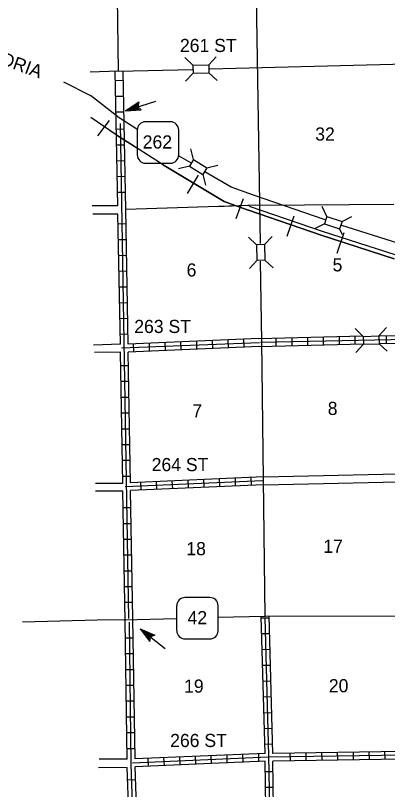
# Model space of a CAD drawing. Extents: x 1881594 to 2243936, y 15775045 to 16151935.
# Drawn here: x 2005371 to 2019513, y 15814041 to 15843475 of the extents above; entities that cross this region are included whole.
import ezdxf

# ---------------------------------------------------------------- set-up
doc = ezdxf.new("R2010")
doc.units = 0
for name, color, linetype in [('L10', 7, 'Continuous'), ('L13', 7, 'Continuous'), ('L14', 7, 'Continuous'), ('L15', 7, 'Continuous'), ('L18', 7, 'Continuous'), ('L2', 7, 'Continuous'), ('L28', 7, 'Continuous'), ('L3', 7, 'Continuous'), ('L30', 7, 'Continuous'), ('L4', 7, 'Continuous'), ('L53', 7, 'Continuous'), ('L8', 7, 'Continuous')]:
    doc.layers.add(name, color=color, linetype=linetype)

msp = doc.modelspace()

# ---------------------------------------------------------------- linework, layer by layer
at = {"layer": 'L10'}
for points in [[(2014797, 15825925), (2019922, 15826050)], [(2014800, 15825624), (2019922, 15825739)]]:
    msp.add_lwpolyline(points, dxfattribs=at)
at = {"layer": 'L13'}
for q in [(2019748, 15836299), (2009567, 15836101)]:
    msp.add_line((2014657, 15836267), q, dxfattribs=at)
at = {"layer": 'L15'}
for p, q in [((2011907, 15836705), (2012329, 15837408)), ((2013765, 15835750), (2014040, 15836515)), ((2015698, 15835084), (2015962, 15835855)), ((2017604, 15834440), (2017863, 15835216))]:
    msp.add_line(p, q, dxfattribs=at)
for points in [[(2014214, 15836072), (2013306, 15836399), (2011025, 15837772), (2008987, 15839076)], [(2009198, 15838939), (2009980, 15838443)], [(2010925, 15837841), (2011025, 15837772), (2013306, 15836399), (2014214, 15836072)], [(2019763, 15834224), (2016991, 15835127), (2014225, 15836072)], [(2014225, 15836072), (2016991, 15835127), (2019763, 15834224)], [(2019806, 15834377), (2017039, 15835264), (2014262, 15836214)]]:
    msp.add_lwpolyline(points, dxfattribs=at)
at = {"layer": 'L18'}
for p, q in [((2012113, 15841584), (2011807, 15841875)), ((2012715, 15841600), (2013005, 15841901)), ((2012113, 15841584), (2012715, 15841600)), ((2012113, 15841584), (2012123, 15841283)), ((2012715, 15841600), (2012720, 15841299)), ((2012123, 15841283), (2011833, 15840977)), ((2012123, 15841283), (2012720, 15841299)), ((2012720, 15841299), (2013032, 15840998)), ((2012139, 15837999), (2012039, 15838406)), ((2012139, 15837999), (2011981, 15837740)), ((2012139, 15837999), (2012646, 15837682)), ((2012646, 15837682), (2013063, 15837783)), ((2011981, 15837740), (2011564, 15837640)), ((2011981, 15837740), (2012488, 15837424)), ((2012646, 15837682), (2012488, 15837424)), ((2012488, 15837424), (2012588, 15837017)), ((2017208, 15835834), (2017023, 15836214)), ((2017208, 15835834), (2017113, 15835549)), ((2017208, 15835834), (2017783, 15835639)), ((2017783, 15835639), (2018158, 15835834)), ((2017113, 15835549), (2016733, 15835359)), ((2017113, 15835549), (2017683, 15835359)), ((2017783, 15835639), (2017683, 15835359)), ((2017683, 15835359), (2017789, 15835143)), ((2014531, 15834757), (2014225, 15835047)), ((2014832, 15834768), (2015122, 15835074)), ((2014832, 15834768), (2014531, 15834757)), ((2014531, 15834757), (2014547, 15834155)), ((2014832, 15834768), (2014848, 15834166)), ((2014547, 15834155), (2014262, 15833849)), ((2014848, 15834166), (2014547, 15834155)), ((2014848, 15834166), (2015165, 15833875)), ((2018591, 15831272), (2018280, 15831568)), ((2019188, 15831293), (2019473, 15831610)), ((2018591, 15831272), (2019188, 15831293)), ((2018591, 15831272), (2018597, 15830977)), ((2019188, 15831293), (2019198, 15830992)), ((2018597, 15830977), (2018306, 15830665)), ((2018597, 15830977), (2019198, 15830992)), ((2019198, 15830992), (2019505, 15830707))]:
    msp.add_line(p, q, dxfattribs=at)
at = {"layer": 'L2'}
msp.add_line((2009289, 15841351), (2009214, 15846547), dxfattribs=at)
at = {"layer": 'L28'}
for p, q in [((2009547, 15839847), (2010708, 15840222)), ((2009547, 15839847), (2010064, 15840185)), ((2009631, 15839889), (2010038, 15840148)), ((2009689, 15839900), (2010038, 15840127)), ((2010064, 15840185), (2010017, 15840000)), ((2009547, 15839847), (2010154, 15839889)), ((2009616, 15839858), (2010107, 15839900)), ((2009679, 15839884), (2010096, 15839905)), ((2009748, 15839905), (2010064, 15839926)), ((2009758, 15839932), (2010033, 15840090)), ((2009800, 15839932), (2009959, 15839984)), ((2009816, 15839942), (2010022, 15840064)), ((2009821, 15839916), (2010038, 15839958)), ((2009848, 15839947), (2009959, 15839984)), ((2009906, 15839958), (2010017, 15839974)), ((2009916, 15839984), (2010022, 15840042)), ((2009948, 15839990), (2010006, 15840016)), ((2009980, 15839984), (2010017, 15839984)), ((2010154, 15839889), (2010017, 15840000)), ((2010107, 15820147), (2010672, 15819915)), ((2010107, 15820147), (2010481, 15819667)), ((2010107, 15820147), (2011062, 15819408)), ((2010154, 15820100), (2010466, 15819714)), ((2010191, 15820105), (2010629, 15819915)), ((2010207, 15820057), (2010466, 15819730)), ((2010233, 15820068), (2010613, 15819910)), ((2010265, 15820015), (2010466, 15819767)), ((2010297, 15820026), (2010582, 15819888)), ((2010312, 15819983), (2010439, 15819888)), ((2010323, 15819968), (2010471, 15819799)), ((2010334, 15819983), (2010550, 15819883)), ((2010355, 15819957), (2010439, 15819888)), ((2010397, 15819915), (2010471, 15819830)), ((2010423, 15819925), (2010529, 15819873)), ((2010455, 15819899), (2010497, 15819867)), ((2010455, 15819867), (2010481, 15819841)), ((2010481, 15819667), (2010497, 15819851)), ((2010672, 15819915), (2010497, 15819851))]:
    msp.add_line(p, q, dxfattribs=at)
at = {"layer": 'L3'}
for p, q in [((2011263, 15839435), (2010312, 15839435)), ((2009996, 15839118), (2009996, 15838173)), ((2011574, 15838173), (2011574, 15839118)), ((2010312, 15837856), (2011263, 15837856)), ((2012762, 15821340), (2011812, 15821340)), ((2011495, 15821024), (2011495, 15820084)), ((2013074, 15820084), (2013074, 15821024)), ((2009505, 15820490), (2011495, 15820544)), ((2013074, 15820590), (2014837, 15820638)), ((2014837, 15820638), (2020096, 15820649)), ((2011812, 15819767), (2012762, 15819767))]:
    msp.add_line(p, q, dxfattribs=at)
for points in [[(2009980, 15839155), (2009315, 15839583)], [(2012039, 15837867), (2011595, 15838126)], [(2014415, 15836642), (2013565, 15836943), (2012572, 15837534)], [(2017139, 15835707), (2014415, 15836642)], [(2019948, 15834799), (2017741, 15835507)]]:
    msp.add_lwpolyline(points, dxfattribs=at)
for centre, start, end in [((2010315, 15839118), 90.0011, 180.0011), ((2011260, 15839118), 0.0011, 90.0011), ((2010315, 15838173), 180.0011, 270.0011), ((2011260, 15838173), 270.0011, 0.0011), ((2011815, 15821026), 90.0011, 180.0011), ((2012760, 15821026), 0.0011, 90.0011), ((2011815, 15820081), 180.0011, 270.0011), ((2012760, 15820081), 270.0011, 0.0011)]:
    msp.add_arc(centre, 315, start, end, dxfattribs=at)
at = {"layer": 'L4'}
for p, q in [((2014679, 15834799), (2014499, 15846727)), ((2012762, 15841442), (2030349, 15841901)), ((2009289, 15841351), (2012097, 15841426)), ((2014737, 15831077), (2014689, 15834134)), ((2014858, 15820607), (2014737, 15831077))]:
    msp.add_line(p, q, dxfattribs=at)
at = {"layer": 'L53'}
for p, q in [((2009289, 15841353), (2008206, 15841315)), ((2008206, 15840433), (2007208, 15840940)), ((2009267, 15836241), (2008280, 15836230)), ((2009267, 15835913), (2008317, 15835924)), ((2009357, 15830977), (2008333, 15830940)), ((2009357, 15830676), (2008375, 15830660)), ((2009447, 15825681), (2008406, 15825681)), ((2009447, 15825390), (2008406, 15825390)), ((2008480, 15820475), (2005640, 15820406)), ((2009505, 15820490), (2008480, 15820475)), ((2009621, 15815200), (2008549, 15815200)), ((2009621, 15814883), (2008523, 15814867))]:
    msp.add_line(p, q, dxfattribs=at)
for points in [[(2009315, 15839583), (2008216, 15840433)], [(2009204, 15838939), (2008232, 15839594)], [(2008507, 15838902), (2008950, 15839483)]]:
    msp.add_lwpolyline(points, dxfattribs=at)
at = {"layer": 'L8'}
for p, q in [((2009474, 15841002), (2009171, 15840992)), ((2009486, 15840400), (2009183, 15840395)), ((2009497, 15839798), (2009195, 15839792)), ((2009505, 15839150), (2009208, 15839140)), ((2009520, 15838548), (2009225, 15838543)), ((2009531, 15837952), (2009230, 15837941)), ((2009542, 15837350), (2009241, 15837339)), ((2009547, 15836748), (2009246, 15836742)), ((2009573, 15835549), (2009272, 15835539)), ((2009579, 15834947), (2009283, 15834942)), ((2009589, 15834351), (2009288, 15834340)), ((2009605, 15833749), (2009304, 15833743)), ((2009616, 15833147), (2009315, 15833141)), ((2009621, 15832550), (2009325, 15832539)), ((2009631, 15831948), (2009330, 15831943)), ((2009647, 15831351), (2009346, 15831341)), ((2018280, 15830982), (2018280, 15831283)), ((2019478, 15831008), (2019478, 15831309)), ((2009848, 15830982), (2009858, 15830681)), ((2010450, 15831008), (2010455, 15830707)), ((2011046, 15831035), (2011057, 15830734)), ((2011648, 15831056), (2011654, 15830760)), ((2012250, 15831082), (2012255, 15830781)), ((2012842, 15831098), (2012857, 15830797)), ((2013438, 15831124), (2013454, 15830823)), ((2014040, 15831151), (2014056, 15830850)), ((2015281, 15830918), (2015281, 15831214)), ((2015883, 15830934), (2015883, 15831230)), ((2016479, 15830940), (2016479, 15831241)), ((2017081, 15830955), (2017081, 15831256)), ((2017683, 15830966), (2017683, 15831267)), ((2009663, 15830148), (2009362, 15830148)), ((2009674, 15829551), (2009373, 15829551)), ((2009689, 15828949), (2009388, 15828949)), ((2009700, 15828347), (2009399, 15828347)), ((2009705, 15827750), (2009404, 15827750)), ((2009716, 15827149), (2009415, 15827149)), ((2009732, 15826547), (2009431, 15826547)), ((2009737, 15825950), (2009441, 15825950)), ((2010149, 15825422), (2010133, 15825723)), ((2010745, 15825448), (2010730, 15825749)), ((2011347, 15825475), (2011331, 15825776)), ((2011949, 15825501), (2011933, 15825797)), ((2012541, 15825533), (2012530, 15825823)), ((2013137, 15825559), (2013132, 15825860)), ((2013739, 15825580), (2013729, 15825881)), ((2014341, 15825607), (2014330, 15825908)), ((2009758, 15824751), (2009457, 15824751)), ((2009774, 15824149), (2009473, 15824149)), ((2009779, 15823548), (2009484, 15823548)), ((2009790, 15822951), (2009489, 15822951)), ((2009800, 15822349), (2009499, 15822349)), ((2009816, 15821747), (2009515, 15821747)), ((2009821, 15821150), (2009520, 15821150)), ((2014858, 15815416), (2014716, 15820622)), ((2014716, 15820564), (2015017, 15820564)), ((2015006, 15815332), (2014864, 15820564)), ((2015154, 15815416), (2015017, 15820649)), ((2009557, 15819809), (2009858, 15819809)), ((2014732, 15819968), (2015033, 15819973)), ((2009563, 15819207), (2009864, 15819207)), ((2014748, 15819366), (2015048, 15819376)), ((2014763, 15818764), (2015064, 15818774)), ((2009573, 15818605), (2009874, 15818605)), ((2014779, 15818167), (2015080, 15818172)), ((2009579, 15818009), (2009880, 15818009)), ((2014795, 15817565), (2015096, 15817576)), ((2009589, 15817407), (2009890, 15817407)), ((2014816, 15816963), (2015112, 15816974)), ((2009600, 15816805), (2009895, 15816805)), ((2014832, 15816367), (2015133, 15816372)), ((2009605, 15816208), (2009906, 15816208)), ((2014848, 15815765), (2015149, 15815775)), ((2009616, 15815606), (2009916, 15815606)), ((2014621, 15815099), (2014616, 15815400)), ((2015825, 15815126), (2015814, 15815422)), ((2016421, 15815142), (2016416, 15815432)), ((2017023, 15815147), (2017013, 15815448)), ((2017625, 15815157), (2017615, 15815458)), ((2018222, 15815168), (2018216, 15815464)), ((2018824, 15815173), (2018813, 15815474)), ((2019420, 15815184), (2019415, 15815485)), ((2010429, 15814925), (2010413, 15815226)), ((2011031, 15814952), (2011015, 15815247)), ((2011632, 15814973), (2011617, 15815274)), ((2012229, 15814999), (2012213, 15815300)), ((2012820, 15815025), (2012815, 15815326)), ((2013422, 15815047), (2013412, 15815348)), ((2014024, 15815073), (2014014, 15815374)), ((2014938, 15810200), (2014858, 15815115)), ((2015091, 15810031), (2015006, 15815332)), ((2015239, 15810200), (2015154, 15815115)), ((2014864, 15814730), (2015165, 15814730)), ((2009642, 15814408), (2009938, 15814418)), ((2014874, 15814133), (2015175, 15814133))]:
    msp.add_line(p, q, dxfattribs=at)
for points in [[(2009267, 15836241), (2009163, 15841357)], [(2009566, 15836101), (2009468, 15841356)], [(2009679, 15820548), (2009357, 15839372)], [(2009658, 15830977), (2009560, 15836101)], [(2014489, 15836267), (2013016, 15836199)], [(2009357, 15830977), (2009267, 15835913)], [(2014621, 15831193), (2018570, 15831293)], [(2014679, 15831056), (2035804, 15831489)], [(2019198, 15831299), (2019832, 15831309)], [(2014647, 15831024), (2009404, 15830818)], [(2014621, 15831193), (2009658, 15830977)], [(2014631, 15830882), (2018591, 15830992)], [(2019198, 15830998), (2019837, 15831014)], [(2014631, 15830882), (2009658, 15830676)], [(2009447, 15825681), (2009357, 15830676)], [(2009748, 15825707), (2009658, 15830676)], [(2014763, 15825776), (2009542, 15825549)], [(2014797, 15825925), (2009748, 15825707)], [(2009542, 15820443), (2009447, 15825390)], [(2014800, 15825624), (2009748, 15825406)], [(2009832, 15820548), (2009748, 15825406)], [(2009621, 15815200), (2009542, 15820443)], [(2009932, 15804650), (2009948, 15809708), (2009774, 15814999), (2009700, 15820406)], [(2009922, 15815205), (2009832, 15820548)], [(2014858, 15815416), (2009922, 15815205)], [(2020096, 15815490), (2015154, 15815416)], [(2020154, 15815342), (2014980, 15815268), (2009821, 15815047)], [(2014858, 15815115), (2009922, 15814899)], [(2020096, 15815189), (2015154, 15815115)], [(2009790, 15810025), (2009621, 15814883)], [(2010091, 15810031), (2009922, 15814899)]]:
    msp.add_lwpolyline(points, dxfattribs=at)

# ---------------------------------------------------------------- texts
at = {"layer": 'L14'}
for s, p in [('32', (2016764, 15838717)), ('5', (2017424, 15833743)), ('6', (2011875, 15833548)), ('7', (2012092, 15828189)), ('8', (2017240, 15828284)), ('18', (2011865, 15822951)), ('17', (2017071, 15823041)), ('19', (2011780, 15817724)), ('20', (2017282, 15817739))]:
    msp.add_text(s, height=500, rotation=360, dxfattribs=at).set_placement(p)
at = {"layer": 'L3'}
for s, p in [('262', (2010207, 15838416)), ('42', (2011912, 15820327))]:
    msp.add_text(s, height=500, rotation=360, dxfattribs=at).set_placement(p)
at = {"layer": 'L30'}
for s, p in [('261 ST', (2011622, 15842085)), ('263 ST', (2009886, 15831400)), ('264 ST', (2010548, 15826147)), ('266 ST', (2011250, 15815656))]:
    msp.add_text(s, height=500, rotation=360, dxfattribs=at).set_placement(p)
at = {"layer": 'L53'}
msp.add_text('TO ALEXANDRIA', height=499.96, rotation=340.0989, dxfattribs=at).set_placement((2001247, 15842899))

doc.saveas('drawing.dxf')
